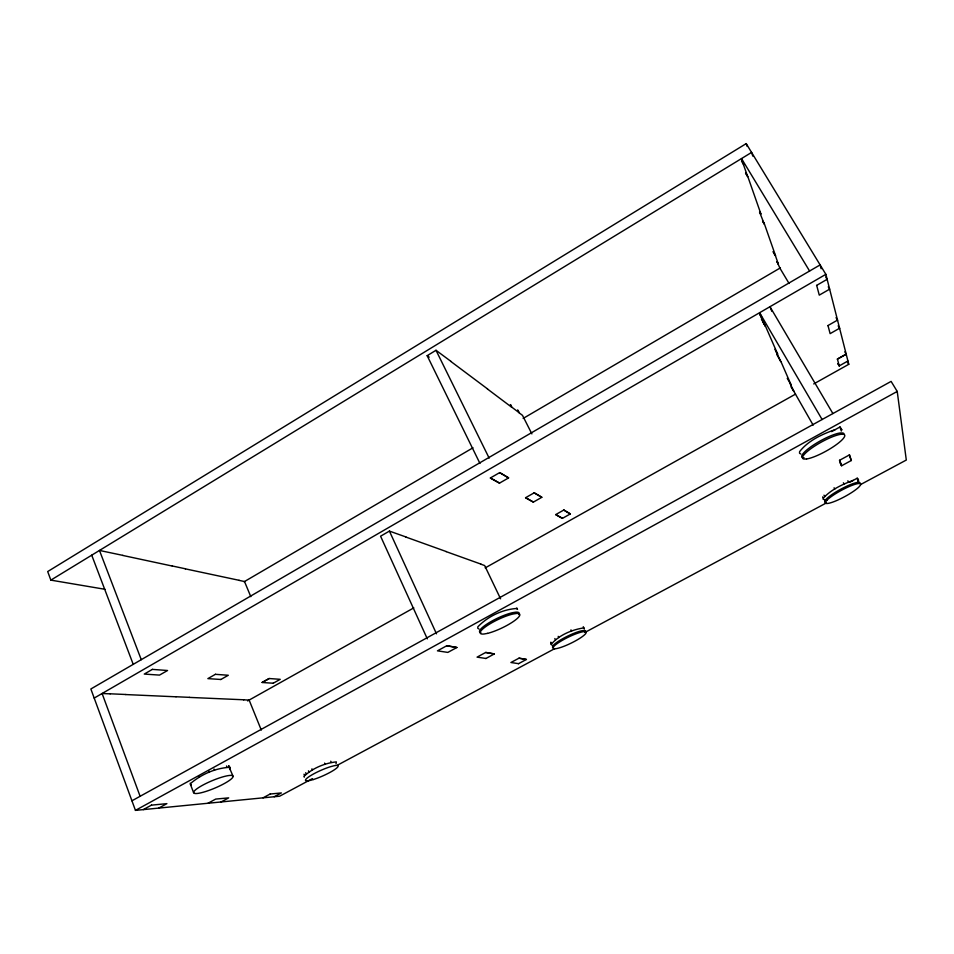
<?xml version="1.0" encoding="UTF-8"?>
<svg xmlns="http://www.w3.org/2000/svg" width="954" height="954" viewBox="0 0 954 954"><rect width="100%" height="100%" fill="white"/><g stroke="black" fill="none" stroke-linecap="round" stroke-linejoin="round"><path stroke-width="1.43" d="M857.896 479.027L858.85 482.855M853.186 480.375C842.394 484.417 831.184 489.485 823.326 498.143L823.159 499.3L824.924 499.753M228.793 766.348L233.074 776.294A21.382 3.947 -22.9 0 1 216.952 787.193A21.382 3.947 -22.9 0 1 194.652 793.43L193.638 792.75L190.502 784.57L190.836 783.294C201.354 774.35 215.461 768.137 229.294 767.338L230.164 768.113L229.711 769.449M584.373 628.96L583.848 627.911C572.006 629.628 558.722 635.197 551.114 644.487L551.913 645.083M585.255 632.383L585.72 631.226A18.424 3.315 -26 0 0 570.647 634.708A18.424 3.315 -26 0 0 552.843 645.941L552.497 647.062A18.424 3.315 -26 0 0 553.284 647.635M336.023 763.725L336.357 761.888C324.73 763.081 312.232 768.34 303.861 776.52L304.362 777.152M813.714 383.937L848.774 364.297L825.866 274.335L746.207 143.613L47.7 571.553L50.848 580.127L104.952 589.286M50.848 580.127L751.585 152.425L752.801 156.134M479.957 463.453L427.165 355.675L436.002 350.285L450.98 361.399M244.069 581.785L473.005 447.784M523.162 418.424L780.396 267.859M94.196 698.078L825.866 274.335M405.927 536.959L389.411 531.092L380.574 536.208L427.32 638.87M152.473 669.326L144.269 674.073L159.509 675.098L167.558 670.507L152.437 669.398M816.541 285.449L827.142 279.319L825.711 276.982M499.681 472.6L490.296 478.026L499.455 483.153L508.673 477.859L499.681 472.6L508.506 477.894M215.509 674.263L207.865 678.616L220.803 679.475M827.857 325.612L837.517 320.115M220.768 679.534L228.304 675.265L215.473 674.323M839.592 328.236L830.123 333.65L828 325.576M563.79 510.044L555.657 514.623L562.383 518.392L570.373 513.896L563.79 510.044L570.242 513.944M273.154 683.279L280.214 679.32L269.195 678.521L262.064 682.492L273.19 683.231M837.314 359.133L846.186 354.149L844.815 351.871M262.219 682.444L269.195 678.521M846.198 354.172L837.433 359.098L839.222 365.907L847.927 360.982M247.599 700.94L413.797 607.877M485.204 567.88L795.541 394.109M131.938 800.8L891.108 381.397L897.225 391.438L906.3 460.043L860.413 484.656M821.132 268.742L820.118 264.902L90.857 688.991L135.456 810.387L897.225 391.438M143.279 809.624L151.519 805.093M831.638 431.613L840.08 426.927L841.881 429.992L841.023 428.549M158.71 808.11L166.89 803.65L151.495 805.14M208.008 803.256L215.687 799.082L228.686 797.866L221.054 801.968M485.836 658.534L494.375 653.907L485.765 652.417L477.072 657.139L485.908 658.463M263.03 797.842L270.209 793.978M849.513 482.366L857.276 478.169L858.612 480.244M518.463 663.722L526.441 659.429L519.024 658.153L510.915 662.517L518.535 663.662M274.203 796.745L281.347 792.941L270.173 794.026M312.411 778.631L279.629 796.208L135.456 810.387M337.322 765.263L554.942 648.529M585.1 632.347L826.331 502.949M835.179 429.622C822.098 434.201 808.324 440.509 799.607 451.636L799.512 453.233L800.835 454.032M804.043 457.717L803.137 457.741A24.029 5.128 -29 0 1 812.951 445.375A24.029 5.128 -29 0 1 840.283 432.949L842.823 432.985A24.029 5.128 -29 0 1 843.98 433.879M110.151 693.796L125.904 694.5M176.025 696.742L189.393 697.35M243.723 699.783L189.238 697.398M110.127 693.856L102.102 693.498L140.107 796.28M125.725 694.56L175.989 696.802M243.58 699.831L249.137 700.081L261.289 730.072M446.746 645.786L456.787 647.516M485.693 652.488L494.232 653.955M518.952 658.212L526.31 659.476M122.887 555.383L99.478 550.446L141.264 659.679M172.257 565.972L185.458 568.799M239.156 580.318L185.303 568.846M122.708 555.431L172.233 566.044M239.001 580.354L244.51 581.535L250.795 596.655M405.76 537.007L446.245 551.555M446.09 551.603L480.923 564.1M480.78 564.148L484.656 565.555L500.576 598.814M490.463 477.978L499.538 483.058M525.678 497.714L533.393 502.042M555.788 514.588L562.455 518.308M534.157 492.872L541.741 497.296M479.003 629.008L477.751 628.245L477.847 626.826C487.649 616.558 502.245 609.511 516.412 608.497L517.509 609.344L516.829 607.936M190.514 784.593L191.194 785.059M427.165 355.675L429.205 357.166M487.566 388.934L450.813 361.435M487.422 388.97L511.714 407.251L510.45 404.746M233.074 776.294L232.216 775.542A21.382 3.947 -22.9 0 0 209.749 781.731A21.382 3.947 -22.9 0 0 193.638 792.75M228.972 766.408L230.033 768.173M828.239 286.82L829.646 289.157L819.271 295.132L816.696 285.413M809.588 271.019L741.508 158.579L743.643 164.672L741.52 161.178M836.038 317.658L837.529 320.15M745.706 173.044L747.781 176.478L760.994 214.185L759.694 212.026M838.137 325.815L839.603 328.271M745.551 173.115L747.674 176.621L743.488 164.696M759.527 212.015L764.345 224.154L763.045 221.996M762.532 220.851L764.452 224.035L775.554 255.744L774.052 253.239M847.438 362.079L848.774 364.297M772.978 251.677L775.435 255.767L778.392 264.198L776.878 261.67M777.009 261.623L779.907 268.146L789.065 283.469M837.982 363.581L839.329 365.811M837.886 363.677L839.222 365.907M832.89 413.559L769.961 306.711L771.846 311.338M822.109 419.51L759.611 312.709L761.602 317.265L759.551 313.759M760.076 314.963L765.335 326.208L762.663 321.629M761.435 319.22L765.454 326.089L777.713 354.208L774.863 349.307M776.151 351.787L780.813 361.638L776.699 354.316M840.188 463.155L841.666 465.707L839.615 460.293M847.856 480.78L848.571 482.02M787.229 378.285L791.2 385.094L780.921 361.542M789.745 382.852L793.8 391.378L791.2 386.907M791.295 386.823L813.154 425.138M843.384 482.772L844.099 484M834.082 487.78L834.798 489.008M823.994 495.174L824.697 496.402M822.634 496.915L823.326 498.143M531.879 433.891L522.482 415.348L518.952 412.688L517.7 410.232M517.819 410.148L519.083 412.653L511.785 407.155L510.497 404.603M583.252 626.706L583.848 627.911M436.002 350.285L489.152 458.111M570.969 629.855L571.565 631.071M558.209 636.33L558.794 637.546M554.834 638.548L555.431 639.764M550.875 642.149L551.46 643.354M550.649 642.901L551.233 644.105M389.411 531.092L436.491 633.814M330.74 761.209L331.229 762.389M324.598 763.117L325.099 764.309M311.934 768.817L312.423 770.009M308.428 770.832L308.917 772.024M305.721 772.668L306.21 773.861M304.004 774.207L304.493 775.399M229.628 766.742L230.164 768.113M229.043 766.229L229.592 767.612M228.745 765.955L229.461 767.66M228.674 766.134L229.163 767.398M226.503 765.967L227.004 767.231M214.042 769.031L214.531 770.307M208.831 771.023L209.331 772.311M198.992 775.709L199.481 776.997M190.156 783.258L190.645 784.534M91.727 555.18L133.226 664.354M839.949 427.034L841.309 431.053M849.358 454.998L851.206 460.532M857.169 478.252L858.338 481.734M746.207 143.613L747.149 146.415M518.904 614.603A21.882 4.663 -25.5 0 0 515.72 612.17L512.203 612.754A21.882 4.663 -25.5 0 0 487.84 623.487A21.882 4.663 -25.5 0 0 480.888 632.681M825.806 502.388A20.01 3.566 -28.4 0 1 824.971 500.743L826.343 499.025A20.01 3.566 -28.4 0 1 845.626 486.731A20.01 3.566 -28.4 0 1 860.055 482.974M553.38 647.039L553.034 648.16A18.424 3.303 -26 0 0 568.095 644.558A18.424 3.303 -26 0 0 585.792 633.48L586.257 632.311A18.424 3.303 -26 0 0 571.184 635.817A18.424 3.303 -26 0 0 553.38 647.039M826.987 500.146L825.615 501.864A20.01 3.554 -28.4 0 0 837.576 500.158A20.01 3.554 -28.4 0 0 858.898 487.053L860.389 485.288A20.01 3.554 -28.4 0 0 848.523 486.826A20.01 3.554 -28.4 0 0 826.987 500.146M534.24 492.789L525.523 497.749L533.322 502.126L541.896 497.261L534.24 492.789M446.818 645.715L437.457 650.843L447.843 652.405L456.954 647.456L446.818 645.715M849.477 454.903L839.484 460.329L841.547 465.791L851.35 460.484L849.477 454.903M313.389 779.525L310.074 780.432A17.84 2.934 -24 0 1 309.132 776.592A17.84 2.934 -24 0 1 330.525 766.694L333.828 765.8A17.84 2.934 -24 0 1 334.496 769.711A17.84 2.934 -24 0 1 313.389 779.525M487.506 633.384L483.964 634.016A21.894 4.651 -25.5 0 1 486.457 626.122A21.894 4.651 -25.5 0 1 512.835 614.054L516.341 613.47A21.894 4.651 -25.5 0 1 513.49 621.424A21.894 4.651 -25.5 0 1 487.506 633.384M806.512 458.993L803.888 459.041A24.041 5.104 -29 0 1 813.714 446.71A24.041 5.104 -29 0 1 841.058 434.273L843.598 434.308A24.041 5.104 -29 0 1 833.498 446.627A24.041 5.104 -29 0 1 806.512 458.993"/></g></svg>
